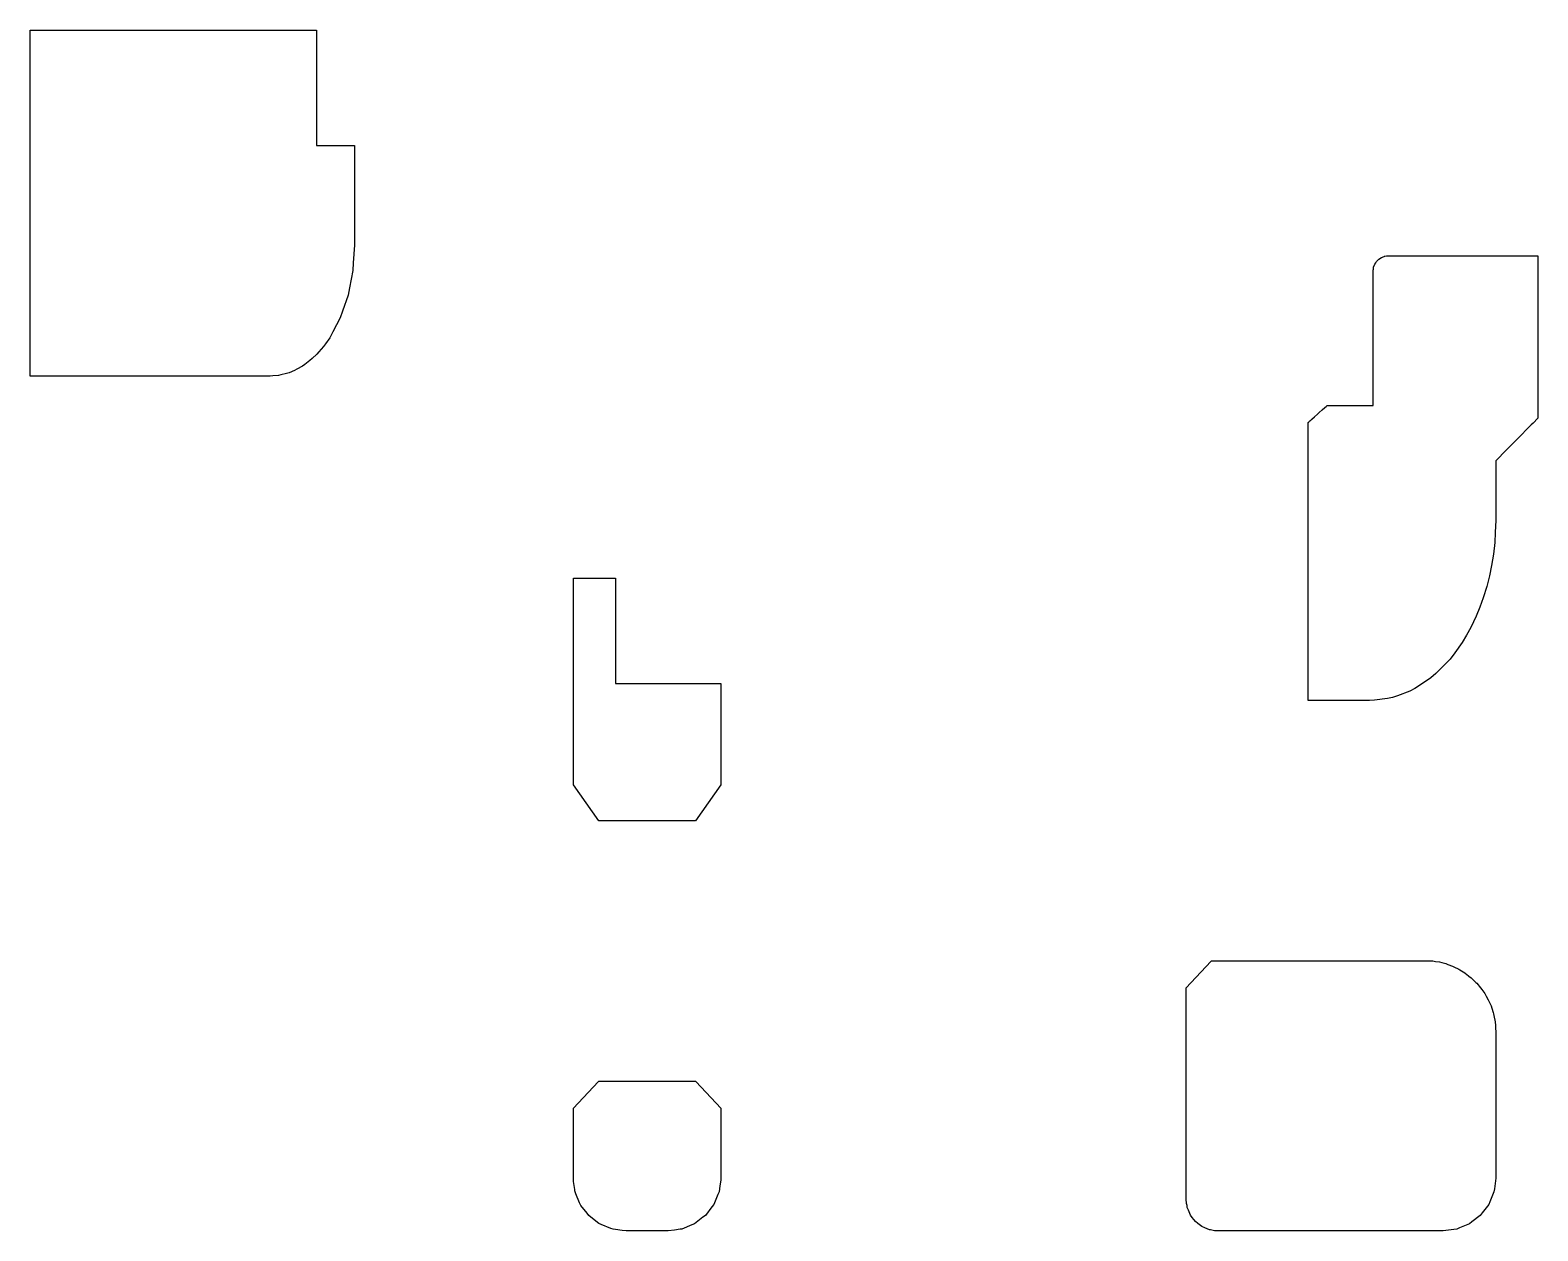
# Model space of a CAD drawing. Header units: metres. Extents: x 2.4 to 74, y -16 to 41.
import ezdxf

# ---------------------------------------------------------------- set-up
doc = ezdxf.new("R2010")
doc.units = ezdxf.units.M

msp = doc.modelspace()

# ---------------------------------------------------------------- linework, layer by layer
for p, q in [((2.4, 40.055), (2.4, 41.031)), ((2.4, 41.031), (15.655, 41.031)), ((15.655, 41.031), (16, 41.031)), ((16, 41.031), (16, 39.801)), ((2.4, 39.336), (2.4, 40.055)), ((16, 39.801), (16, 39.243)), ((2.4, 29.579), (2.4, 39.336)), ((16, 39.243), (16, 38.335)), ((16, 38.335), (16, 36.895)), ((16, 36.895), (16, 35.559)), ((16, 36.895), (16, 36.895)), ((16, 35.559), (16.969, 35.559)), ((16.969, 35.559), (17.8, 35.559)), ((17.8, 35.559), (17.8, 34.408)), ((17.8, 34.408), (17.8, 31.613)), ((17.8, 31.613), (17.8, 30.821)), ((17.8, 30.821), (17.746, 29.971)), ((66.34, 30.044), (66.447, 30.152)), ((66.447, 30.152), (66.453, 30.156)), ((66.453, 30.156), (66.571, 30.234)), ((66.571, 30.234), (66.576, 30.237)), ((66.576, 30.237), (66.583, 30.24)), ((66.583, 30.24), (66.703, 30.285)), ((66.703, 30.285), (66.711, 30.288)), ((66.711, 30.288), (66.72, 30.29)), ((66.72, 30.29), (66.729, 30.292)), ((66.729, 30.292), (66.819, 30.305)), ((66.819, 30.305), (66.855, 30.307)), ((66.855, 30.307), (70.604, 30.307)), ((70.604, 30.307), (74, 30.307)), ((74, 30.307), (74, 29.337)), ((2.4, 28.123), (2.4, 29.579)), ((17.723, 29.607), (17.564, 28.789)), ((17.746, 29.971), (17.723, 29.607)), ((66.184, 29.632), (66.189, 29.679)), ((66.184, 25.943), (66.184, 29.632)), ((66.189, 29.679), (66.201, 29.767)), ((66.201, 29.767), (66.202, 29.773)), ((66.202, 29.773), (66.254, 29.911)), ((66.254, 29.911), (66.255, 29.913)), ((66.255, 29.913), (66.299, 29.982)), ((66.299, 29.982), (66.337, 30.041)), ((66.337, 30.041), (66.338, 30.042)), ((66.338, 30.042), (66.34, 30.044)), ((17.564, 28.789), (17.496, 28.44)), ((74, 29.337), (74, 25.719)), ((2.4, 26.916), (2.4, 28.123)), ((17.496, 28.44), (17.237, 27.686)), ((17.126, 27.364), (16.777, 26.703)), ((17.237, 27.686), (17.126, 27.364)), ((2.4, 24.598), (2.4, 26.916)), ((16.777, 26.703), (16.628, 26.421)), ((16.338, 26.011), (16.117, 25.756)), ((16.425, 26.134), (16.338, 26.011)), ((16.628, 26.421), (16.425, 26.134)), ((66.184, 23.2), (66.184, 25.943)), ((15.331, 25.072), (15.072, 24.928)), ((15.437, 25.15), (15.331, 25.072)), ((15.686, 25.333), (15.437, 25.15)), ((15.786, 25.427), (15.686, 25.333)), ((16.022, 25.647), (15.786, 25.427)), ((16.117, 25.756), (16.022, 25.647)), ((74, 25.719), (74, 22.648)), ((5.815, 24.598), (2.4, 24.598)), ((13.8, 24.598), (5.815, 24.598)), ((13.917, 24.607), (13.8, 24.598)), ((14.192, 24.628), (13.917, 24.607)), ((14.308, 24.655), (14.192, 24.628)), ((14.58, 24.718), (14.308, 24.655)), ((14.694, 24.762), (14.58, 24.718)), ((14.961, 24.866), (14.694, 24.762)), ((15.072, 24.928), (14.961, 24.866)), ((63.621, 22.869), (63.76, 22.994)), ((63.76, 22.994), (63.887, 23.109)), ((63.887, 23.109), (63.942, 23.158)), ((63.942, 23.158), (63.988, 23.2)), ((63.988, 23.2), (64.184, 23.2)), ((64.184, 23.2), (64.185, 23.2)), ((64.185, 23.2), (64.186, 23.2)), ((64.186, 23.2), (64.188, 23.2)), ((64.188, 23.2), (66.184, 23.2)), ((63.1, 22.4), (63.105, 22.404)), ((63.1, 15.327), (63.1, 22.4)), ((63.105, 22.404), (63.119, 22.418)), ((63.119, 22.418), (63.144, 22.44)), ((63.144, 22.44), (63.178, 22.47)), ((63.178, 22.47), (63.221, 22.509)), ((63.221, 22.509), (63.273, 22.556)), ((63.273, 22.556), (63.395, 22.665)), ((63.395, 22.665), (63.531, 22.788)), ((63.531, 22.788), (63.621, 22.869)), ((73.686, 22.282), (73.514, 22.107)), ((73.775, 22.371), (73.686, 22.282)), ((74, 22.6), (73.775, 22.371)), ((74, 22.648), (74, 22.6)), ((73.155, 21.743), (72.513, 21.092)), ((73.239, 21.829), (73.155, 21.743)), ((73.449, 22.042), (73.239, 21.829)), ((73.514, 22.107), (73.449, 22.042)), ((72.342, 20.919), (72.172, 20.746)), ((72.512, 21.092), (72.342, 20.919)), ((72.513, 21.092), (72.512, 21.092)), ((72.172, 20.746), (72, 20.572)), ((72, 20.572), (72, 19.071)), ((72, 19.071), (72, 18.92)), ((72, 18.92), (72, 17.761)), ((72, 17.759), (71.98, 17.178)), ((72, 17.761), (72, 17.759)), ((72, 17.761), (72, 17.761)), ((71.95, 16.7), (71.893, 16.148)), ((71.98, 17.178), (71.95, 16.7)), ((71.893, 16.148), (71.798, 15.607)), ((63.1, 10.437), (63.1, 15.327)), ((71.703, 15.106), (71.578, 14.607)), ((71.798, 15.607), (71.703, 15.106)), ((28.2, 10.101), (28.2, 15)), ((28.2, 15), (28.9, 15)), ((28.9, 15), (30.2, 15)), ((30.2, 15), (30.2, 14.181)), ((71.578, 14.607), (71.402, 14.07)), ((30.2, 14.181), (30.2, 12.651)), ((71.252, 13.618), (71.072, 13.189)), ((71.402, 14.07), (71.252, 13.618)), ((71.072, 13.189), (70.813, 12.662)), ((30.2, 12.651), (30.2, 12.56)), ((30.2, 12.56), (30.2, 12.393)), ((30.2, 12.393), (30.2, 12.303)), ((30.2, 12.303), (30.2, 12.136)), ((70.619, 12.288), (70.4, 11.943)), ((70.813, 12.662), (70.619, 12.288)), ((30.2, 12.136), (30.2, 12.052)), ((30.2, 12.052), (30.2, 11.896)), ((30.2, 11.896), (30.2, 11.824)), ((30.2, 11.824), (30.2, 11.69)), ((30.2, 11.69), (30.2, 11.635)), ((30.2, 11.635), (30.2, 11.533)), ((30.2, 11.533), (30.2, 11.048)), ((70.4, 11.943), (70.054, 11.45)), ((30.2, 11.048), (30.2, 10)), ((69.588, 10.904), (69.157, 10.474)), ((69.83, 11.161), (69.588, 10.904)), ((70.054, 11.45), (69.83, 11.161)), ((28.2, 9.313), (28.2, 10.101)), ((63.1, 9.186), (63.1, 10.437)), ((68.668, 10.1), (68.159, 9.762)), ((68.919, 10.27), (68.668, 10.1)), ((69.157, 10.474), (68.919, 10.27)), ((28.2, 9.231), (28.2, 9.313)), ((30.2, 10), (32.142, 10)), ((32.142, 10), (35.2, 10)), ((35.2, 10), (35.2, 8.45)), ((35.2, 10), (35.2, 10)), ((67.095, 9.33), (66.854, 9.279)), ((67.332, 9.415), (67.095, 9.33)), ((67.916, 9.638), (67.332, 9.415)), ((68.159, 9.762), (67.916, 9.638)), ((28.2, 8.671), (28.2, 9.231)), ((28.2, 5.191), (28.2, 8.671)), ((63.733, 9.186), (63.1, 9.186)), ((66, 9.186), (63.733, 9.186)), ((66.239, 9.203), (66, 9.186)), ((66.854, 9.279), (66.239, 9.203)), ((35.2, 8.45), (35.2, 5.191)), ((28.799, 4.335), (28.2, 5.191)), ((35.2, 5.191), (34.601, 4.335)), ((29.4, 3.476), (28.799, 4.335)), ((34.601, 4.335), (34, 3.476)), ((32.13, 3.476), (29.4, 3.476)), ((34, 3.476), (32.13, 3.476)), ((57.3, -4.457), (58.467, -3.213)), ((58.467, -3.213), (58.5, -3.175)), ((58.5, -3.175), (58.737, -3.175)), ((58.737, -3.175), (68.725, -3.175)), ((68.725, -3.175), (68.739, -3.177)), ((68.739, -3.177), (69.018, -3.182)), ((69.018, -3.182), (69.14, -3.201)), ((69.14, -3.201), (69.322, -3.228)), ((69.322, -3.228), (69.436, -3.257)), ((69.436, -3.257), (69.632, -3.307)), ((69.632, -3.307), (69.728, -3.343)), ((69.728, -3.343), (69.941, -3.421)), ((69.941, -3.421), (70.014, -3.457)), ((70.014, -3.457), (70.244, -3.57)), ((70.244, -3.57), (70.29, -3.599)), ((70.29, -3.599), (70.535, -3.752)), ((70.535, -3.752), (70.552, -3.766)), ((70.552, -3.766), (70.705, -3.885)), ((70.705, -3.885), (70.808, -3.963)), ((70.808, -3.963), (70.819, -3.973)), ((70.819, -3.973), (71.059, -4.196)), ((71.059, -4.196), (71.098, -4.24)), ((71.098, -4.24), (71.284, -4.453)), ((57.3, -4.961), (57.3, -4.457)), ((57.3, -6.097), (57.3, -4.961)), ((71.284, -4.453), (71.344, -4.538)), ((71.344, -4.538), (71.48, -4.729)), ((71.48, -4.729), (71.553, -4.858)), ((71.553, -4.858), (71.645, -5.02)), ((71.645, -5.02), (71.702, -5.148)), ((71.702, -5.148), (71.778, -5.32)), ((71.778, -5.32), (71.811, -5.418)), ((71.811, -5.418), (71.878, -5.624)), ((71.878, -5.624), (71.894, -5.693)), ((71.894, -5.693), (71.948, -5.927)), ((57.3, -6.142), (57.3, -6.097)), ((57.3, -6.962), (57.3, -6.142)), ((71.948, -5.927), (71.953, -5.968)), ((71.953, -5.968), (71.987, -6.225)), ((71.987, -6.225), (71.996, -6.417)), ((71.996, -6.417), (72, -6.505)), ((57.3, -7.025), (57.3, -6.962)), ((57.3, -14.177), (57.3, -7.025)), ((72, -6.505), (72, -6.513)), ((72, -6.513), (72, -7.286)), ((72, -7.286), (72, -8.133)), ((72, -8.133), (72, -8.287)), ((72, -8.133), (72, -8.133)), ((72, -8.287), (72, -13.5)), ((28.2, -10.167), (29.367, -8.923)), ((29.367, -8.923), (29.4, -8.885)), ((29.4, -8.885), (29.496, -8.885)), ((29.496, -8.885), (34, -8.885)), ((34, -8.885), (34.033, -8.923)), ((34.033, -8.923), (35.2, -10.167)), ((28.2, -10.499), (28.2, -10.167)), ((28.2, -11.149), (28.2, -10.499)), ((35.2, -10.167), (35.2, -10.449)), ((35.2, -10.449), (35.2, -11.01)), ((35.2, -10.449), (35.2, -10.449)), ((28.2, -11.512), (28.2, -11.149)), ((35.2, -11.01), (35.2, -11.325)), ((35.2, -11.325), (35.2, -13.5)), ((28.2, -13.5), (28.2, -11.512)), ((28.208, -13.658), (28.2, -13.5)), ((35.195, -13.595), (35.153, -13.859)), ((35.2, -13.5), (35.195, -13.595)), ((72, -13.5), (71.934, -14.003)), ((28.212, -13.745), (28.208, -13.658)), ((28.264, -14.031), (28.212, -13.745)), ((28.274, -14.101), (28.264, -14.031)), ((28.315, -14.235), (28.274, -14.101)), ((28.494, -14.667), (28.315, -14.235)), ((35.059, -14.281), (34.865, -14.75)), ((35.115, -14.147), (35.059, -14.281)), ((35.153, -13.859), (35.115, -14.147)), ((57.3, -14.302), (57.3, -14.177)), ((57.3, -14.5), (57.3, -14.302)), ((71.915, -14.147), (71.721, -14.615)), ((71.934, -14.003), (71.915, -14.147)), ((28.559, -14.789), (28.494, -14.667)), ((28.846, -15.163), (28.559, -14.789)), ((34.777, -14.865), (34.468, -15.268)), ((34.865, -14.75), (34.777, -14.865)), ((57.322, -14.696), (57.3, -14.5)), ((57.339, -14.799), (57.322, -14.696)), ((57.351, -14.888), (57.339, -14.799)), ((57.408, -15.025), (57.351, -14.888)), ((57.501, -15.25), (57.408, -15.025)), ((71.665, -14.75), (71.356, -15.152)), ((71.721, -14.615), (71.665, -14.75)), ((28.932, -15.268), (28.846, -15.163)), ((29.031, -15.349), (28.932, -15.268)), ((29.414, -15.643), (29.031, -15.349)), ((29.523, -15.701), (29.414, -15.643)), ((29.976, -15.889), (29.523, -15.701)), ((33.816, -15.72), (33.347, -15.915)), ((33.95, -15.665), (33.816, -15.72)), ((34.353, -15.356), (33.95, -15.665)), ((34.468, -15.268), (34.353, -15.356)), ((57.591, -15.367), (57.501, -15.25)), ((57.739, -15.561), (57.591, -15.367)), ((57.857, -15.651), (57.739, -15.561)), ((58.05, -15.799), (57.857, -15.651)), ((70.75, -15.665), (70.282, -15.859)), ((70.866, -15.576), (70.75, -15.665)), ((71.268, -15.268), (70.866, -15.576)), ((71.356, -15.152), (71.268, -15.268)), ((30.091, -15.924), (29.976, -15.889)), ((30.202, -15.934), (30.091, -15.924)), ((30.508, -15.981), (30.202, -15.934)), ((30.7, -16), (30.508, -15.981)), ((31.799, -16), (30.7, -16)), ((32.7, -16), (31.799, -16)), ((32.994, -15.971), (32.7, -16)), ((33.275, -15.924), (32.994, -15.971)), ((33.347, -15.915), (33.275, -15.924)), ((58.186, -15.856), (58.05, -15.799)), ((58.412, -15.949), (58.186, -15.856)), ((58.462, -15.958), (58.412, -15.949)), ((58.652, -15.992), (58.462, -15.958)), ((58.677, -15.995), (58.652, -15.992)), ((58.702, -15.996), (58.677, -15.995)), ((58.738, -15.999), (58.702, -15.996)), ((58.763, -15.999), (58.738, -15.999)), ((58.8, -16), (58.763, -15.999)), ((65.655, -16), (58.8, -16)), ((69.5, -16), (65.655, -16)), ((70.003, -15.934), (69.5, -16)), ((70.147, -15.915), (70.003, -15.934)), ((70.282, -15.859), (70.147, -15.915))]:
    msp.add_line(p, q)

doc.saveas('drawing.dxf')
